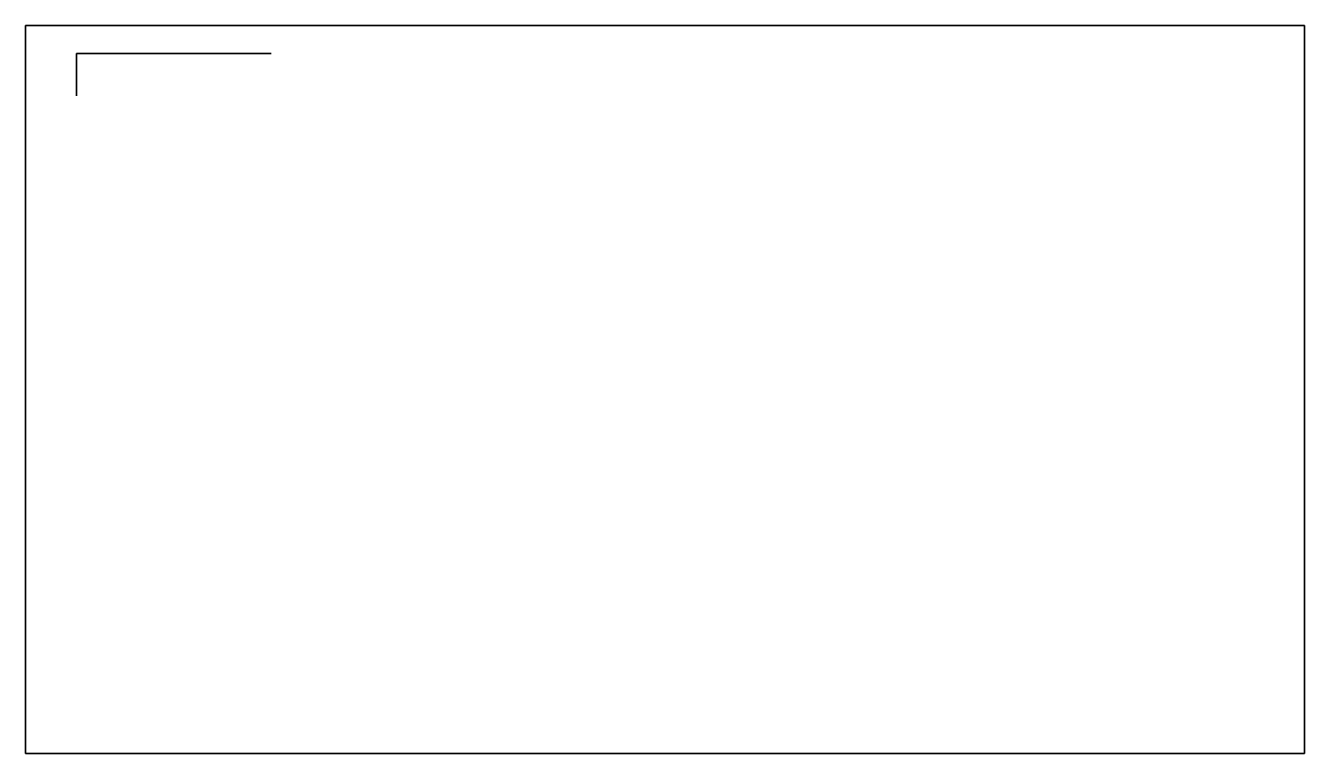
# Model space of a CAD drawing. Header units: inches. Extents: x -0.2 to 12.6, y 4.9 to 12.2.
import ezdxf

# ---------------------------------------------------------------- set-up
doc = ezdxf.new("R2010")
doc.units = ezdxf.units.IN
doc.header["$MEASUREMENT"] = 0
doc.layers.add('First LED Indicators', color=7, linetype='Continuous')

msp = doc.modelspace()

# ---------------------------------------------------------------- linework, layer by layer
at = {"layer": 'First LED Indicators', "color": 230, "lineweight": 35, "true_color": 0xff0285}
for points in [[(-0.218, 12.179), (-0.218, 4.896), (12.577, 4.896), (12.577, 12.179), (-0.218, 12.179)], [(0.293, 11.477), (0.293, 11.9)], [(0.293, 11.9), (2.24, 11.9)]]:
    msp.add_lwpolyline(points, dxfattribs=at)

doc.saveas('drawing.dxf')
